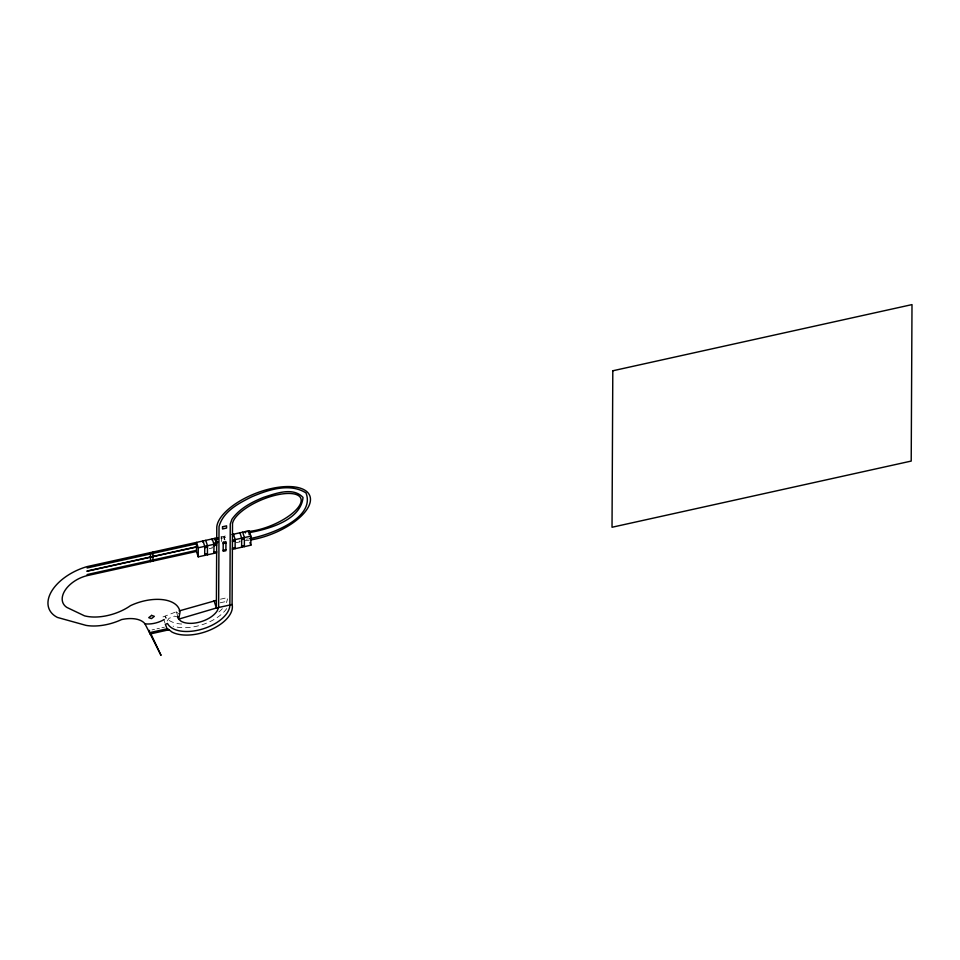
<?xml version="1.0" encoding="UTF-8"?>
<svg xmlns="http://www.w3.org/2000/svg" width="960" height="960" viewBox="0 0 960 960"><rect width="100%" height="100%" fill="white"/><g stroke="black" fill="none" stroke-linecap="round" stroke-linejoin="round"><path stroke-width="0.72" stroke-dasharray="4.8 3.6" d="M212.196 547.98L212.196 546.9M221.448 541.5L221.472 536.88L222.336 539.58M224.196 539.688L224.208 536.28L225.504 540.324M239.892 541.848L239.892 540.768M162.984 616.932L176.328 611.748L177.9 616.668M220.692 537.048L227.832 535.476M220.932 538.368L228.108 536.772M209.244 548.628L212.088 548.004M235.98 542.712L239.976 541.836M220.476 599.196L227.484 597.636A32.82 17.532 -17.8 0 1 226.404 602.58M220.128 602.808L225.744 601.572L228.048 602.508M152.016 629.916L154.488 629.364M156.96 628.824L159.432 628.272M161.892 627.732L164.424 627.168M246.312 539.16L248.352 538.848M178.656 613.848L176.232 611.784L177.948 617.124L174.588 616.14L168.996 618.324L166.86 621.432L165.144 616.104A32.82 17.532 -17.8 0 0 184.884 624.12M224.208 537.636L224.976 540.036M163.776 619.392L164.964 623.076M249.276 540.168A49.572 21.888 -21.3 0 1 245.304 540.648M222.348 608.664A32.82 17.532 -17.8 0 1 218.148 612.54M226.704 608.616A34.836 18.612 -17.8 0 1 173.136 626.16"/><path stroke-width="1.44" d="M150.444 561.636L150.492 552.576M150.78 633.564L161.04 655.392L150.204 633.948L150.216 632.52M152.952 561.084L153 552.024M167.592 630.096L165.36 624.312L167.508 623.472A32.82 17.532 -17.8 0 0 202.188 629.124A32.82 17.532 -17.8 0 0 229.872 605.004L230.256 524.064L231.924 519.276C239.484 508.5 251.7 502.128 263.652 497.34C275.82 493.464 292.908 486.672 303.036 497.436C300.792 520.284 268.548 529.176 249.084 532.656M198.216 556.848L196.476 551.448L196.524 542.4L198.252 547.788L198.216 556.848L216.66 552.768M203.004 542.328L203.016 540.96L204.744 546.348L204.696 555.408M207.432 554.808L207.48 545.748L205.752 540.36M212.232 540.288L212.232 538.92L213.972 544.32L213.924 553.368M149.544 632.664L167.604 628.668L171.972 632.052A34.836 18.612 -17.8 0 0 211.524 629.388A34.836 18.612 -17.8 0 0 232.104 604.512L232.512 523.572A36.84 13.716 -22.8 0 1 276.072 495.096A36.84 13.716 -22.8 0 1 297.396 508.428A36.84 13.716 -22.8 0 1 245.352 531.6L245.34 532.968M233.424 535.596L233.436 534.24L235.164 539.628L235.116 548.676M241.62 547.248L241.668 538.188L239.94 532.8M244.356 546.636L244.404 537.588L242.676 532.188M249.144 534.636L249.156 530.76L232.032 534.54M232.38 549.288L250.848 545.208L250.884 536.148L249.156 530.76M249.6 538.656C268.944 535.248 315.888 518.436 306 492.9C289.656 482.64 268.404 489.744 251.964 496.716C238.884 503.172 223.116 511.356 219.036 526.548L218.628 607.488L217.284 610.704A21.468 11.472 -17.8 0 1 200.424 621.876A21.468 11.472 -17.8 0 1 181.032 621.216L178.692 619.128L179.964 612.468A36.636 19.584 -17.8 0 0 130.488 605.652A36.876 19.704 -17.8 0 1 84.48 615.828L66.972 607.476A25.044 15.24 -26.3 0 1 64.944 590.532A25.044 15.24 -26.3 0 1 87.06 575.652L196.476 551.448M216.12 600.468L179.124 610.932M177.948 617.124L178.692 619.128M178.596 619.164L216.372 607.992L232.104 604.512M217.824 537.684L87.108 566.604A42.876 24.888 -22.8 0 0 51.456 591.528A42.876 24.888 -22.8 0 0 57.444 617.436L86.028 625.38A38.34 20.46 -17.8 0 0 121.584 619.572A26.088 13.932 -17.9 0 1 144.936 623.796A18.708 9.996 -17.8 0 0 164.22 619.524M87.096 567.972L196.524 543.768M215.184 539.64L218.064 539.004M87.084 571.032L196.5 546.828M215.172 542.7L218.04 542.064M87.084 571.224L196.5 547.02M215.172 542.892L218.04 542.256M198.252 547.788L216.696 543.708L214.968 538.32L216.12 543.276M232.428 540.228L250.884 536.148M204.744 547.716L207.468 547.116M213.96 545.676L216.696 545.076M223.2 543.636L225.936 543.036M232.416 541.596L235.152 540.996M241.656 539.556L244.392 538.944M87.06 574.572L196.488 550.368M204.708 554.328L207.444 553.728M213.924 552.288L216.66 551.688M223.164 550.248L225.9 549.636M232.392 548.208L235.116 547.596M241.632 546.156L244.356 545.556M149.556 630.456L148.884 630.6L150.204 633.948L169.032 629.772M144.936 623.796L150.204 633.948M249.984 542.508L250.848 545.208M214.008 600.624L216.372 607.992L216.78 527.052A49.572 21.888 -21.3 0 1 269.304 489.036A49.572 21.888 -21.3 0 1 309.528 504.384A49.572 21.888 -21.3 0 1 250.632 539.964M177.9 616.668L178.812 619.344M222.528 526.752L222.516 528.96L226.584 528.06L226.584 525.852L222.528 526.752M223.212 542.268L223.164 551.328L225.9 550.716L225.936 541.668L223.212 542.268M612.804 370.776L612.024 527.256L911.208 461.076L912 304.608L612.804 370.776M151.632 615.384L148.74 617.676L151.464 618.636L154.344 616.344L151.632 615.384"/></g></svg>
